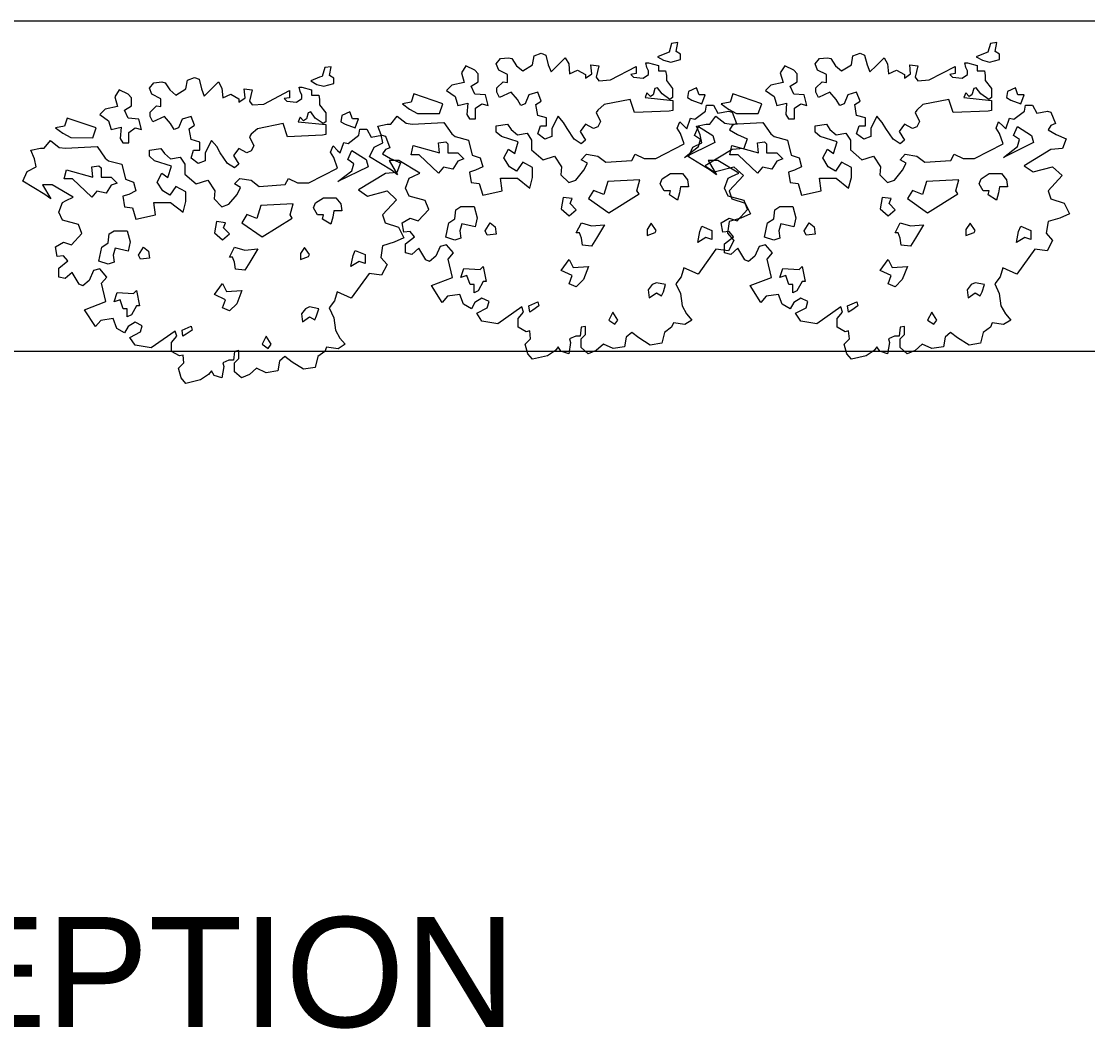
# Model space of a CAD drawing. Header units: millimetres. Extents: x 3079 to 579737, y 1565 to 1161826.
# Drawn here: x 104069 to 106006, y 926375 to 928205 of the extents above; entities that cross this region are included whole.
import ezdxf

# ---------------------------------------------------------------- set-up
doc = ezdxf.new("R2010")
doc.units = ezdxf.units.MM
doc.layers.add('IG-Area', color=250, linetype='Continuous', lineweight=30)
doc.layers.add('partition', color=253, linetype='Continuous', lineweight=5)
doc.layers.add('TREES', color=72, linetype='Continuous', lineweight=5, transparency=0.05)
doc.styles.get("Standard").update_dxf_attribs({"font": 'arial.ttf'})

msp = doc.modelspace()

# ---------------------------------------------------------------- linework, layer by layer
at = {"layer": 'partition'}
for p, q in [((107161.2, 928204.8), (100488.1, 928204.8)), ((107161.2, 927604.8), (101088.1, 927604.8))]:
    msp.add_line(p, q, dxfattribs=at)
at = {"layer": 'TREES'}
for p, q in [((104939.3, 928137.1), (104953.8, 928138.7)), ((104953.8, 928138.7), (104960.1, 928137.1)), ((104997.4, 928125.8), (105000.4, 928142)), ((105000.4, 928142), (105013.3, 928146.7)), ((105013.3, 928146.7), (105021.5, 928143.6)), ((105021.5, 928143.6), (105026.2, 928125.8)), ((105042.4, 928124.2), (105056.9, 928138.7)), ((105056.9, 928138.7), (105063.2, 928127.5)), ((105518.8, 928137.1), (105533.3, 928138.7)), ((105533.3, 928138.7), (105539.6, 928137.1)), ((105576.9, 928125.8), (105579.9, 928142)), ((105579.9, 928142), (105592.8, 928146.7)), ((105592.8, 928146.7), (105601, 928143.6)), ((105601, 928143.6), (105605.7, 928125.8)), ((105621.9, 928124.2), (105636.4, 928138.7)), ((105636.4, 928138.7), (105642.7, 928127.5)), ((104931.4, 928127.5), (104939.3, 928137.1)), ((104936, 928116.2), (104931.4, 928127.5)), ((104960.1, 928137.1), (104968.4, 928124.2)), ((104968.4, 928124.2), (104979.6, 928114.6)), ((104979.6, 928114.6), (104997.4, 928125.8)), ((105026.2, 928125.8), (105031.1, 928112.9)), ((105031.1, 928112.9), (105042.4, 928124.2)), ((105063.2, 928127.5), (105064.8, 928109.6)), ((105103.5, 928125.8), (105118, 928124.2)), ((105105.1, 928109.6), (105103.5, 928125.8)), ((105118, 928124.2), (105113.4, 928103.3)), ((105139.1, 928098.4), (105185.9, 928122.8)), ((105185.9, 928122.8), (105185.9, 928109.9)), ((105205.4, 928121.2), (105203.7, 928129.1)), ((105203.7, 928129.1), (105208.4, 928129.1)), ((105208.4, 928114.6), (105205.4, 928121.2)), ((105208.4, 928129.1), (105226.2, 928124.5)), ((105226.2, 928124.5), (105226.2, 928114.6)), ((105510.9, 928127.5), (105518.8, 928137.1)), ((105515.5, 928116.2), (105510.9, 928127.5)), ((105539.6, 928137.1), (105547.9, 928124.2)), ((105547.9, 928124.2), (105559.1, 928114.6)), ((105559.1, 928114.6), (105576.9, 928125.8)), ((105605.7, 928125.8), (105610.6, 928112.9)), ((105610.6, 928112.9), (105621.9, 928124.2)), ((105642.7, 928127.5), (105644.3, 928109.6)), ((105683, 928125.8), (105697.5, 928124.2)), ((105684.6, 928109.6), (105683, 928125.8)), ((105697.5, 928124.2), (105692.9, 928103.3)), ((105718.6, 928098.4), (105765.4, 928122.8)), ((105765.4, 928122.8), (105765.4, 928109.9)), ((105784.9, 928121.2), (105783.2, 928129.1)), ((105783.2, 928129.1), (105787.9, 928129.1)), ((105787.9, 928114.6), (105784.9, 928121.2)), ((105787.9, 928129.1), (105805.7, 928124.5)), ((105805.7, 928124.5), (105805.7, 928114.6)), ((104370.3, 928098.2), (104383.2, 928102.8)), ((104383.2, 928102.8), (104391.4, 928099.8)), ((104391.4, 928099.8), (104396.1, 928082)), ((104952.2, 928108), (104936, 928116.2)), ((104952.2, 928093.7), (104952.2, 928108)), ((105064.8, 928109.6), (105079.4, 928116.2)), ((105079.4, 928116.2), (105093.9, 928108)), ((105093.9, 928101.7), (105105.1, 928109.6)), ((105093.9, 928108), (105093.9, 928101.7)), ((105113.4, 928103.3), (105118, 928096.8)), ((105185.9, 928109.9), (105176.3, 928108.3)), ((105176.3, 928108.3), (105181.2, 928103.3)), ((105181.2, 928103.3), (105198.8, 928101.7)), ((105198.8, 928101.7), (105208.4, 928108.3)), ((105208.4, 928108.3), (105208.4, 928114.6)), ((105226.2, 928114.6), (105239.1, 928114.6)), ((105239.1, 928114.6), (105240.7, 928106.6)), ((105240.7, 928106.6), (105240.7, 928097)), ((105531.7, 928108), (105515.5, 928116.2)), ((105531.7, 928093.7), (105531.7, 928108)), ((105644.3, 928109.6), (105658.9, 928116.2)), ((105658.9, 928116.2), (105673.4, 928108)), ((105673.4, 928101.7), (105684.6, 928109.6)), ((105673.4, 928108), (105673.4, 928101.7)), ((105692.9, 928103.3), (105697.5, 928096.8)), ((105765.4, 928109.9), (105755.8, 928108.3)), ((105755.8, 928108.3), (105760.7, 928103.3)), ((105760.7, 928103.3), (105778.3, 928101.7)), ((105778.3, 928101.7), (105787.9, 928108.3)), ((105787.9, 928108.3), (105787.9, 928114.6)), ((105805.7, 928114.6), (105818.6, 928114.6)), ((105818.6, 928114.6), (105820.2, 928106.6)), ((105820.2, 928106.6), (105820.2, 928097)), ((104301.2, 928083.6), (104309.2, 928093.2)), ((104305.9, 928072.4), (104301.2, 928083.6)), ((104309.2, 928093.2), (104323.7, 928094.9)), ((104323.7, 928094.9), (104330, 928093.2)), ((104330, 928093.2), (104338.2, 928080.4)), ((104338.2, 928080.4), (104349.5, 928070.8)), ((104349.5, 928070.8), (104367.3, 928082)), ((104367.3, 928082), (104370.3, 928098.2)), ((104396.1, 928082), (104401, 928069.1)), ((104401, 928069.1), (104412.2, 928080.4)), ((104412.2, 928080.4), (104426.8, 928094.9)), ((104426.8, 928094.9), (104433.1, 928083.6)), ((104433.1, 928083.6), (104434.7, 928065.8)), ((104473.4, 928082), (104487.9, 928080.4)), ((104475, 928065.8), (104473.4, 928082)), ((104487.9, 928080.4), (104483.2, 928059.5)), ((104575.2, 928077.3), (104573.6, 928085.3)), ((104573.6, 928085.3), (104578.2, 928085.3)), ((104578.2, 928085.3), (104596.1, 928080.6)), ((104596.1, 928080.6), (104596.1, 928070.8)), ((104932.7, 928083.9), (104944.2, 928095.1)), ((104932.7, 928075.9), (104932.7, 928083.9)), ((104944.2, 928095.1), (104952.2, 928093.7)), ((105118, 928096.8), (105139.1, 928098.4)), ((105219.9, 928082.5), (105216.6, 928071.3)), ((105224.5, 928084.1), (105219.9, 928082.5)), ((105232.8, 928072.9), (105224.5, 928084.1)), ((105240.7, 928097), (105251.9, 928082.5)), ((105251.9, 928082.5), (105251.9, 928066.3)), ((105512.2, 928083.9), (105523.7, 928095.1)), ((105512.2, 928075.9), (105512.2, 928083.9)), ((105523.7, 928095.1), (105531.7, 928093.7)), ((105697.5, 928096.8), (105718.6, 928098.4)), ((105799.4, 928082.5), (105796.1, 928071.3)), ((105804, 928084.1), (105799.4, 928082.5)), ((105812.3, 928072.9), (105804, 928084.1)), ((105820.2, 928097), (105831.4, 928082.5)), ((105831.4, 928082.5), (105831.4, 928066.3)), ((104322.1, 928064.2), (104305.9, 928072.4)), ((104322.1, 928049.9), (104322.1, 928064.2)), ((104434.7, 928065.8), (104449.2, 928072.4)), ((104449.2, 928072.4), (104463.8, 928064.2)), ((104463.8, 928057.9), (104475, 928065.8)), ((104463.8, 928064.2), (104463.8, 928057.9)), ((104509, 928054.6), (104555.8, 928079)), ((104555.8, 928066.1), (104546.2, 928064.5)), ((104546.2, 928064.5), (104551.1, 928059.5)), ((104555.8, 928079), (104555.8, 928066.1)), ((104568.6, 928057.9), (104578.2, 928064.5)), ((104578.2, 928070.8), (104575.2, 928077.3)), ((104578.2, 928064.5), (104578.2, 928070.8)), ((104596.1, 928070.8), (104608.9, 928070.8)), ((104608.9, 928070.8), (104610.6, 928062.8)), ((104610.6, 928062.8), (104610.6, 928053.2)), ((104937.7, 928066.3), (104932.7, 928075.9)), ((104958.5, 928075.9), (104937.7, 928066.3)), ((104970, 928063), (104958.5, 928075.9)), ((104976.3, 928051.8), (104970, 928063)), ((104990.8, 928071), (104984.3, 928055.1)), ((105007, 928075.9), (104990.8, 928071)), ((105013.3, 928059.7), (105007, 928075.9)), ((105174.7, 928063), (105127.6, 928053.4)), ((105182.6, 928038.9), (105174.7, 928063)), ((105205.4, 928074.6), (105202.1, 928066.3)), ((105202.1, 928066.3), (105252.2, 928060.9)), ((105211.7, 928068), (105205.4, 928074.6)), ((105216.6, 928071.3), (105211.7, 928068)), ((105247, 928063), (105232.8, 928072.9)), ((105251.9, 928066.3), (105247, 928063)), ((105252.2, 928060.9), (105252.2, 928043.1)), ((105517.2, 928066.3), (105512.2, 928075.9)), ((105538, 928075.9), (105517.2, 928066.3)), ((105549.5, 928063), (105538, 928075.9)), ((105555.8, 928051.8), (105549.5, 928063)), ((105570.3, 928071), (105563.8, 928055.1)), ((105586.5, 928075.9), (105570.3, 928071)), ((105592.8, 928059.7), (105586.5, 928075.9)), ((105754.2, 928063), (105707.1, 928053.4)), ((105762.1, 928038.9), (105754.2, 928063)), ((105784.9, 928074.6), (105781.6, 928066.3)), ((105781.6, 928066.3), (105831.7, 928060.9)), ((105791.2, 928068), (105784.9, 928074.6)), ((105796.1, 928071.3), (105791.2, 928068)), ((105826.5, 928063), (105812.3, 928072.9)), ((105831.4, 928066.3), (105826.5, 928063)), ((105831.7, 928060.9), (105831.7, 928043.1)), ((104302.6, 928040), (104314.1, 928051.3)), ((104314.1, 928051.3), (104322.1, 928049.9)), ((104483.2, 928059.5), (104487.9, 928052.9)), ((104487.9, 928052.9), (104509, 928054.6)), ((104551.1, 928059.5), (104568.6, 928057.9)), ((104610.6, 928053.2), (104621.8, 928038.7)), ((104984.3, 928055.1), (104976.3, 928051.8)), ((105003.7, 928053.4), (105013.3, 928059.7)), ((105007, 928034), (105003.7, 928053.4)), ((105116.4, 928043.6), (105113.4, 928038.9)), ((105127.6, 928053.4), (105116.4, 928043.6)), ((105245.9, 928041.5), (105182.6, 928038.9)), ((105252.2, 928043.1), (105245.9, 928041.5)), ((105292.5, 928026.9), (105312, 928041.5)), ((105312, 928041.5), (105313.6, 928052.7)), ((105313.6, 928052.7), (105326.5, 928052.7)), ((105326.5, 928052.7), (105334.4, 928038.2)), ((105334.4, 928038.2), (105353.9, 928041.5)), ((105353.9, 928041.5), (105360.2, 928039.8)), ((105563.8, 928055.1), (105555.8, 928051.8)), ((105583.2, 928053.4), (105592.8, 928059.7)), ((105586.5, 928034), (105583.2, 928053.4)), ((105695.9, 928043.6), (105692.9, 928038.9)), ((105707.1, 928053.4), (105695.9, 928043.6)), ((105825.4, 928041.5), (105762.1, 928038.9)), ((105831.7, 928043.1), (105825.4, 928041.5)), ((105872, 928026.9), (105891.5, 928041.5)), ((105891.5, 928041.5), (105893.1, 928052.7)), ((105893.1, 928052.7), (105906, 928052.7)), ((105906, 928052.7), (105913.9, 928038.2)), ((105913.9, 928038.2), (105933.4, 928041.5)), ((105933.4, 928041.5), (105939.7, 928039.8)), ((104302.6, 928032.1), (104302.6, 928040)), ((104307.5, 928022.5), (104302.6, 928032.1)), ((104328.4, 928032.1), (104307.5, 928022.5)), ((104339.9, 928019.2), (104328.4, 928032.1)), ((104360.7, 928027.2), (104354.1, 928011.3)), ((104376.9, 928032.1), (104360.7, 928027.2)), ((104383.2, 928015.9), (104376.9, 928032.1)), ((104575.2, 928030.7), (104571.9, 928022.5)), ((104571.9, 928022.5), (104622.1, 928017.1)), ((104581.5, 928024.1), (104575.2, 928030.7)), ((104586.5, 928027.4), (104581.5, 928024.1)), ((104589.7, 928038.7), (104586.5, 928027.4)), ((104594.4, 928040.3), (104589.7, 928038.7)), ((104602.6, 928029.1), (104594.4, 928040.3)), ((104616.9, 928019.2), (104602.6, 928029.1)), ((104621.8, 928022.5), (104616.9, 928019.2)), ((104621.8, 928038.7), (104621.8, 928022.5)), ((104740.2, 928017.9), (104751.4, 928032.5)), ((104751.4, 928032.5), (104767.6, 928019.6)), ((105023.2, 928029.3), (105007, 928034)), ((105023.2, 928014.8), (105023.2, 928029.3)), ((105044, 928032.3), (105032.8, 928009.8)), ((105053.6, 928021.1), (105044, 928032.3)), ((105113.4, 928038.9), (105121.3, 928022.7)), ((105121.3, 928022.7), (105116.4, 928013.1)), ((105260.4, 928010.8), (105265.1, 928022.3)), ((105265.1, 928022.3), (105273.3, 928014.1)), ((105277.9, 928009.5), (105284.6, 928028.6)), ((105284.6, 928028.6), (105292.5, 928026.9)), ((105319.7, 928017.9), (105330.9, 928032.5)), ((105330.9, 928032.5), (105347.1, 928019.6)), ((105360.2, 928039.8), (105368.2, 928019)), ((105602.7, 928029.3), (105586.5, 928034)), ((105602.7, 928014.8), (105602.7, 928029.3)), ((105623.5, 928032.3), (105612.3, 928009.8)), ((105633.1, 928021.1), (105623.5, 928032.3)), ((105692.9, 928038.9), (105700.8, 928022.7)), ((105700.8, 928022.7), (105695.9, 928013.1)), ((105839.9, 928010.8), (105844.6, 928022.3)), ((105844.6, 928022.3), (105852.8, 928014.1)), ((105857.4, 928009.5), (105864.1, 928028.6)), ((105864.1, 928028.6), (105872, 928026.9)), ((105939.7, 928039.8), (105947.7, 928019)), ((104346.2, 928008), (104339.9, 928019.2)), ((104354.1, 928011.3), (104346.2, 928008)), ((104373.6, 928009.6), (104383.2, 928015.9)), ((104376.9, 927990.1), (104373.6, 928009.6)), ((104497.5, 928009.6), (104486.2, 927999.7)), ((104544.5, 928019.2), (104497.5, 928009.6)), ((104552.5, 927995.1), (104544.5, 928019.2)), ((104622.1, 928017.1), (104622.1, 927999.3)), ((104681.8, 927997.7), (104683.5, 928008.9)), ((104683.5, 928008.9), (104696.4, 928008.9)), ((104696.4, 928008.9), (104704.3, 927994.4)), ((104716.1, 928014.6), (104733.6, 928017.9)), ((104722.4, 927998.7), (104716.1, 928014.6)), ((104733.6, 928017.9), (104740.2, 928017.9)), ((104767.6, 928019.6), (104778.8, 928017.9)), ((104778.8, 928017.9), (104836.3, 928021.1)), ((104836.3, 928021.1), (104850.8, 928000.2)), ((104931.4, 928014.8), (104952.2, 928017.8)), ((104931.4, 928003.5), (104931.4, 928014.8)), ((104941, 927995.3), (104931.4, 928003.5)), ((104952.2, 928017.8), (104958.5, 928008.2)), ((104958.5, 928008.2), (104970, 927998.6)), ((105007, 928000.2), (105011.7, 928014.8)), ((105011.7, 928014.8), (105023.2, 928014.8)), ((105032.8, 928009.8), (105032.8, 927995.3)), ((105060.2, 928009.8), (105053.6, 928021.1)), ((105073.1, 927990.6), (105060.2, 928009.8)), ((105093.9, 928017.8), (105084.3, 928004.9)), ((105084.3, 928004.9), (105093.9, 927989)), ((105108.4, 928009.8), (105093.9, 928017.8)), ((105116.4, 928013.1), (105108.4, 928009.8)), ((105266.7, 928001.2), (105260.4, 928010.8)), ((105273.3, 928014.1), (105277.9, 928009.5)), ((105295.6, 928014.6), (105313.1, 928017.9)), ((105301.9, 927998.7), (105295.6, 928014.6)), ((105313.1, 928017.9), (105319.7, 928017.9)), ((105347.1, 928019.6), (105358.3, 928017.9)), ((105360.2, 928015.7), (105355.3, 928007.8)), ((105355.3, 928007.8), (105369.8, 927999.5)), ((105358.3, 928017.9), (105415.8, 928021.1)), ((105368.2, 928019), (105360.2, 928015.7)), ((105415.8, 928021.1), (105430.3, 928000.2)), ((105510.9, 928014.8), (105531.7, 928017.8)), ((105510.9, 928003.5), (105510.9, 928014.8)), ((105520.5, 927995.3), (105510.9, 928003.5)), ((105531.7, 928017.8), (105538, 928008.2)), ((105538, 928008.2), (105549.5, 927998.6)), ((105586.5, 928000.2), (105591.2, 928014.8)), ((105591.2, 928014.8), (105602.7, 928014.8)), ((105612.3, 928009.8), (105612.3, 927995.3)), ((105639.7, 928009.8), (105633.1, 928021.1)), ((105652.6, 927990.6), (105639.7, 928009.8)), ((105673.4, 928017.8), (105663.8, 928004.9)), ((105663.8, 928004.9), (105673.4, 927989)), ((105687.9, 928009.8), (105673.4, 928017.8)), ((105695.9, 928013.1), (105687.9, 928009.8)), ((105846.2, 928001.2), (105839.9, 928010.8)), ((105852.8, 928014.1), (105857.4, 928009.5)), ((105939.7, 928015.7), (105934.8, 928007.8)), ((105934.8, 928007.8), (105949.3, 927999.5)), ((105947.7, 928019), (105939.7, 928015.7)), ((104110, 927974.1), (104121.3, 927988.6)), ((104121.3, 927988.6), (104137.5, 927975.7)), ((104393.1, 927985.5), (104376.9, 927990.1)), ((104393.1, 927970.9), (104393.1, 927985.5)), ((104413.9, 927988.5), (104402.6, 927966)), ((104423.5, 927977.3), (104413.9, 927988.5)), ((104486.2, 927999.7), (104483.2, 927995.1)), ((104483.2, 927995.1), (104491.2, 927978.9)), ((104615.8, 927997.7), (104552.5, 927995.1)), ((104622.1, 927999.3), (104615.8, 927997.7)), ((104647.8, 927965.6), (104654.4, 927984.8)), ((104654.4, 927984.8), (104662.4, 927983.1)), ((104662.4, 927983.1), (104681.8, 927997.7)), ((104704.3, 927994.4), (104723.8, 927997.7)), ((104709.5, 927976), (104725.7, 927984.2)), ((104725.7, 927984.2), (104722.4, 927998.7)), ((104723.8, 927997.7), (104730.1, 927996)), ((104730.1, 927996), (104738, 927975.2)), ((104850.8, 928000.2), (104857.1, 927995.3)), ((104857.1, 927995.3), (104881.2, 927989)), ((104881.2, 927989), (104887.8, 927961.6)), ((104971.4, 927985.7), (104941, 927995.3)), ((104965.1, 927964.9), (104971.4, 927985.7)), ((104970, 927998.6), (104987.6, 928001.9)), ((104987.6, 928001.9), (104995.8, 927989)), ((104995.8, 927989), (104995.8, 927971.2)), ((105019.9, 927990.6), (105007, 928000.2)), ((105032.8, 927995.3), (105019.9, 927990.6)), ((105086, 927982.4), (105073.1, 927990.6)), ((105093.9, 927989), (105086, 927982.4)), ((105273.3, 927982), (105266.7, 928001.2)), ((105289, 927976), (105305.2, 927984.2)), ((105305.2, 927984.2), (105301.9, 927998.7)), ((105369.8, 927999.5), (105387.6, 927991.6)), ((105387.6, 927991.6), (105381.3, 927973.8)), ((105430.3, 928000.2), (105436.6, 927995.3)), ((105436.6, 927995.3), (105460.7, 927989)), ((105460.7, 927989), (105467.3, 927961.6)), ((105550.9, 927985.7), (105520.5, 927995.3)), ((105544.6, 927964.9), (105550.9, 927985.7)), ((105549.5, 927998.6), (105567.1, 928001.9)), ((105567.1, 928001.9), (105575.3, 927989)), ((105575.3, 927989), (105575.3, 927971.2)), ((105599.4, 927990.6), (105586.5, 928000.2)), ((105612.3, 927995.3), (105599.4, 927990.6)), ((105665.4, 927982.4), (105652.6, 927990.6)), ((105673.4, 927989), (105665.4, 927982.4)), ((105852.8, 927982), (105846.2, 928001.2)), ((105949.3, 927999.5), (105967.1, 927991.6)), ((105967.1, 927991.6), (105960.8, 927973.8)), ((104085.9, 927970.8), (104103.5, 927974.1)), ((104092.2, 927954.9), (104085.9, 927970.8)), ((104103.5, 927974.1), (104110, 927974.1)), ((104137.5, 927975.7), (104148.7, 927974.1)), ((104148.7, 927974.1), (104206.1, 927977.3)), ((104206.1, 927977.3), (104220.7, 927956.4)), ((104301.2, 927970.9), (104322.1, 927974)), ((104301.2, 927959.7), (104301.2, 927970.9)), ((104322.1, 927974), (104328.4, 927964.4)), ((104328.4, 927964.4), (104339.9, 927954.8)), ((104376.9, 927956.4), (104381.5, 927970.9)), ((104381.5, 927970.9), (104393.1, 927970.9)), ((104402.6, 927966), (104402.6, 927951.5)), ((104430.1, 927966), (104423.5, 927977.3)), ((104442.9, 927946.8), (104430.1, 927966)), ((104463.8, 927974), (104454.2, 927961.1)), ((104478.3, 927966), (104463.8, 927974)), ((104486.2, 927969.3), (104478.3, 927966)), ((104491.2, 927978.9), (104486.2, 927969.3)), ((104630.3, 927966.9), (104635, 927978.5)), ((104636.6, 927957.4), (104630.3, 927966.9)), ((104635, 927978.5), (104643.2, 927970.2)), ((104643.2, 927970.2), (104647.8, 927965.6)), ((104701.5, 927958.4), (104709.5, 927976)), ((104730.1, 927971.9), (104725.1, 927963.9)), ((104738, 927975.2), (104730.1, 927971.9)), ((104945.6, 927956.6), (104953.8, 927972.8)), ((104953.8, 927972.8), (104965.1, 927964.9)), ((104995.8, 927971.2), (105016.6, 927953.4)), ((105221.3, 927955.3), (105273.3, 927982)), ((105281, 927958.4), (105289, 927976)), ((105360.2, 927972.1), (105311.4, 927942.4)), ((105381.3, 927973.8), (105360.2, 927972.1)), ((105525.1, 927956.6), (105533.3, 927972.8)), ((105533.3, 927972.8), (105544.6, 927964.9)), ((105575.3, 927971.2), (105596.1, 927953.4)), ((105800.8, 927955.3), (105852.8, 927982)), ((105939.7, 927972.1), (105890.9, 927942.4)), ((105960.8, 927973.8), (105939.7, 927972.1)), ((104095.5, 927940.4), (104092.2, 927954.9)), ((104220.7, 927956.4), (104227, 927951.5)), ((104227, 927951.5), (104251.1, 927945.2)), ((104251.1, 927945.2), (104257.7, 927917.8)), ((104310.8, 927951.5), (104301.2, 927959.7)), ((104341.2, 927941.9), (104310.8, 927951.5)), ((104339.9, 927954.8), (104357.4, 927958.1)), ((104357.4, 927958.1), (104365.6, 927945.2)), ((104365.6, 927945.2), (104365.6, 927927.3)), ((104389.8, 927946.8), (104376.9, 927956.4)), ((104402.6, 927951.5), (104389.8, 927946.8)), ((104455.8, 927938.6), (104442.9, 927946.8)), ((104454.2, 927961.1), (104463.8, 927945.2)), ((104463.8, 927945.2), (104455.8, 927938.6)), ((104643.2, 927938.2), (104636.6, 927957.4)), ((104741.2, 927934.2), (104701.5, 927958.4)), ((104725.1, 927963.9), (104739.7, 927955.7)), ((104736.9, 927951.8), (104752.4, 927926.2)), ((104754.7, 927951.8), (104736.9, 927951.8)), ((104739.7, 927955.7), (104757.5, 927947.8)), ((104757.5, 927947.8), (104751.2, 927929.9)), ((104792.7, 927929.2), (104754.7, 927951.8)), ((104887.8, 927961.6), (104902.3, 927956.6)), ((104902.3, 927956.6), (104907, 927940.5)), ((104955.5, 927940.5), (104945.6, 927956.6)), ((104979.6, 927948.7), (104968.4, 927932.5)), ((104997.4, 927939.1), (104979.6, 927948.7)), ((105016.6, 927953.4), (105037.4, 927959.9)), ((105037.4, 927959.9), (105050.3, 927940.5)), ((105086, 927953.4), (105095.5, 927963.2)), ((105097.2, 927947), (105086, 927953.4)), ((105090.6, 927934.2), (105097.2, 927947)), ((105095.5, 927963.2), (105116.4, 927959.9)), ((105116.4, 927959.9), (105130.9, 927948.7)), ((105130.9, 927948.7), (105177.9, 927952)), ((105177.9, 927952), (105184.3, 927963.2)), ((105184.3, 927963.2), (105200.4, 927955.3)), ((105200.4, 927955.3), (105221.3, 927955.3)), ((105320.6, 927934.2), (105281, 927958.4)), ((105316.4, 927951.8), (105331.9, 927926.2)), ((105334.2, 927951.8), (105316.4, 927951.8)), ((105372.2, 927929.2), (105334.2, 927951.8)), ((105467.3, 927961.6), (105481.8, 927956.6)), ((105481.8, 927956.6), (105486.5, 927940.5)), ((105535, 927940.5), (105525.1, 927956.6)), ((105559.1, 927948.7), (105547.9, 927932.5)), ((105576.9, 927939.1), (105559.1, 927948.7)), ((105596.1, 927953.4), (105616.9, 927959.9)), ((105616.9, 927959.9), (105629.8, 927940.5)), ((105665.4, 927953.4), (105675, 927963.2)), ((105676.7, 927947), (105665.4, 927953.4)), ((105670.1, 927934.2), (105676.7, 927947)), ((105675, 927963.2), (105695.9, 927959.9)), ((105695.9, 927959.9), (105710.4, 927948.7)), ((105710.4, 927948.7), (105757.4, 927952)), ((105757.4, 927952), (105763.7, 927963.2)), ((105763.7, 927963.2), (105779.9, 927955.3)), ((105779.9, 927955.3), (105800.8, 927955.3)), ((104071.4, 927914.6), (104079.3, 927932.2)), ((104079.3, 927932.2), (104095.5, 927940.4)), ((104315.5, 927912.8), (104323.7, 927929)), ((104323.7, 927929), (104334.9, 927921)), ((104334.9, 927921), (104341.2, 927941.9)), ((104365.6, 927927.3), (104386.5, 927909.5)), ((104591.1, 927911.5), (104643.2, 927938.2)), ((104730.1, 927928.3), (104681.3, 927898.6)), ((104751.2, 927929.9), (104730.1, 927928.3)), ((104752.4, 927926.2), (104741.2, 927934.2)), ((104779.8, 927922.9), (104792.7, 927929.2)), ((104894.1, 927934.2), (104882.9, 927930.9)), ((104882.9, 927930.9), (104886.1, 927911.7)), ((104907, 927940.5), (104894.1, 927934.2)), ((104968.4, 927932.5), (104955.5, 927940.5)), ((104997.4, 927921.3), (104997.4, 927939.1)), ((105050.3, 927940.5), (105048.9, 927926.2)), ((105048.9, 927926.2), (105063.2, 927911.7)), ((105076.1, 927916.3), (105090.6, 927934.2)), ((105311.4, 927942.4), (105327.6, 927931.1)), ((105331.9, 927926.2), (105320.6, 927934.2)), ((105327.6, 927931.1), (105363.2, 927940.7)), ((105359.3, 927922.9), (105372.2, 927929.2)), ((105363.2, 927940.7), (105380.8, 927924.6)), ((105473.6, 927934.2), (105462.4, 927930.9)), ((105462.4, 927930.9), (105465.6, 927911.7)), ((105486.5, 927940.5), (105473.6, 927934.2)), ((105547.9, 927932.5), (105535, 927940.5)), ((105576.9, 927921.3), (105576.9, 927939.1)), ((105629.8, 927940.5), (105628.4, 927926.2)), ((105628.4, 927926.2), (105642.7, 927911.7)), ((105655.6, 927916.3), (105670.1, 927934.2)), ((105890.9, 927942.4), (105907.1, 927931.1)), ((105907.1, 927931.1), (105942.7, 927940.7)), ((105942.7, 927940.7), (105960.3, 927924.6)), ((104111, 927890.3), (104071.4, 927914.6)), ((104106.8, 927908), (104122.3, 927882.4)), ((104124.6, 927908), (104106.8, 927908)), ((104162.5, 927885.4), (104124.6, 927908)), ((104257.7, 927917.8), (104272.2, 927912.8)), ((104272.2, 927912.8), (104276.8, 927896.6)), ((104325.4, 927896.6), (104315.5, 927912.8)), ((104386.5, 927909.5), (104407.3, 927916.1)), ((104407.3, 927916.1), (104420.2, 927896.6)), ((104455.8, 927909.5), (104465.4, 927919.4)), ((104467.1, 927903.2), (104455.8, 927909.5)), ((104465.4, 927919.4), (104486.2, 927916.1)), ((104486.2, 927916.1), (104500.8, 927904.9)), ((104500.8, 927904.9), (104547.8, 927908.2)), ((104547.8, 927908.2), (104554.1, 927919.4)), ((104554.1, 927919.4), (104570.3, 927911.5)), ((104570.3, 927911.5), (104591.1, 927911.5)), ((104766.9, 927901.8), (104773.5, 927919.6)), ((104773.5, 927919.6), (104779.8, 927922.9)), ((104886.1, 927911.7), (104900.7, 927910)), ((104900.7, 927910), (104907, 927888.9)), ((104939.3, 927919.6), (104970, 927919.6)), ((104942.6, 927897.1), (104939.3, 927919.6)), ((104970, 927919.6), (104992.5, 927901.8)), ((104992.5, 927901.8), (104997.4, 927921.3)), ((105063.2, 927911.7), (105076.1, 927916.3)), ((105346.4, 927901.8), (105353, 927919.6)), ((105353, 927919.6), (105359.3, 927922.9)), ((105380.8, 927924.6), (105355, 927897.1)), ((105465.6, 927911.7), (105480.2, 927910)), ((105480.2, 927910), (105486.5, 927888.9)), ((105518.8, 927919.6), (105549.5, 927919.6)), ((105522.1, 927897.1), (105518.8, 927919.6)), ((105549.5, 927919.6), (105572, 927901.8)), ((105572, 927901.8), (105576.9, 927921.3)), ((105642.7, 927911.7), (105655.6, 927916.3)), ((105960.3, 927924.6), (105934.5, 927897.1)), ((104122.3, 927882.4), (104111, 927890.3)), ((104264, 927890.3), (104252.7, 927887)), ((104252.7, 927887), (104256, 927867.8)), ((104276.8, 927896.6), (104264, 927890.3)), ((104338.2, 927888.7), (104325.4, 927896.6)), ((104349.5, 927904.9), (104338.2, 927888.7)), ((104367.3, 927895.3), (104349.5, 927904.9)), ((104367.3, 927877.4), (104367.3, 927895.3)), ((104420.2, 927896.6), (104418.8, 927882.4)), ((104445.9, 927872.5), (104460.5, 927890.3)), ((104460.5, 927890.3), (104467.1, 927903.2)), ((104681.3, 927898.6), (104697.5, 927887.3)), ((104697.5, 927887.3), (104733.1, 927896.9)), ((104733.1, 927896.9), (104750.6, 927880.7)), ((104773.5, 927887.3), (104766.9, 927901.8)), ((104802.5, 927879.3), (104773.5, 927887.3)), ((104907, 927888.9), (104942.6, 927897.1)), ((105353, 927887.3), (105346.4, 927901.8)), ((105382, 927879.3), (105353, 927887.3)), ((105355, 927897.1), (105359.9, 927882.6)), ((105486.5, 927888.9), (105522.1, 927897.1)), ((105934.5, 927897.1), (105939.4, 927882.6)), ((104136.8, 927858), (104143.4, 927875.8)), ((104143.4, 927875.8), (104149.7, 927879.1)), ((104149.7, 927879.1), (104162.5, 927885.4)), ((104256, 927867.8), (104270.5, 927866.2)), ((104309.2, 927875.8), (104339.9, 927875.8)), ((104312.5, 927853.3), (104309.2, 927875.8)), ((104339.9, 927875.8), (104362.4, 927858)), ((104362.4, 927858), (104367.3, 927877.4)), ((104418.8, 927882.4), (104433.1, 927867.8)), ((104433.1, 927867.8), (104445.9, 927872.5)), ((104750.6, 927880.7), (104724.9, 927853.3)), ((104808.8, 927863.1), (104802.5, 927879.3)), ((105359.9, 927882.6), (105384.1, 927874.7)), ((105388.3, 927863.1), (105382, 927879.3)), ((105384.1, 927874.7), (105393.7, 927855.2)), ((105939.4, 927882.6), (105963.6, 927874.7)), ((105963.6, 927874.7), (105973.1, 927855.2)), ((104143.4, 927843.4), (104136.8, 927858)), ((104270.5, 927866.2), (104276.8, 927845.1)), ((104276.8, 927845.1), (104312.5, 927853.3)), ((104724.9, 927853.3), (104729.8, 927838.8)), ((104789.7, 927842.3), (104808.8, 927863.1)), ((105369.2, 927842.3), (105388.3, 927863.1)), ((105393.7, 927855.2), (105376.1, 927847.2)), ((105973.1, 927855.2), (105955.6, 927847.2)), ((104172.4, 927835.5), (104143.4, 927843.4)), ((104178.7, 927819.3), (104172.4, 927835.5)), ((104729.8, 927838.8), (104753.9, 927830.8)), ((104753.9, 927830.8), (104763.5, 927811.4)), ((104760.6, 927839), (104775.1, 927847.2)), ((104763.9, 927821.5), (104760.6, 927839)), ((104775.1, 927847.2), (104789.7, 927842.3)), ((105340.1, 927839), (105354.6, 927847.2)), ((105343.4, 927821.5), (105340.1, 927839)), ((105355, 927840.9), (105351.7, 927819.8)), ((105354.6, 927847.2), (105369.2, 927842.3)), ((105376.1, 927847.2), (105355, 927840.9)), ((105934.5, 927840.9), (105931.2, 927819.8)), ((105955.6, 927847.2), (105934.5, 927840.9)), ((104159.5, 927798.5), (104178.7, 927819.3)), ((104763.5, 927811.4), (104746, 927803.4)), ((104775.1, 927822.8), (104763.9, 927821.5)), ((104766.9, 927800.3), (104783.1, 927813.2)), ((104783.1, 927813.2), (104775.1, 927822.8)), ((105354.6, 927822.8), (105343.4, 927821.5)), ((105346.4, 927800.3), (105362.6, 927813.2)), ((105351.7, 927819.8), (105363.2, 927806.9)), ((105362.6, 927813.2), (105354.6, 927822.8)), ((105931.2, 927819.8), (105942.7, 927806.9)), ((104130.5, 927795.2), (104145, 927803.4)), ((104133.8, 927777.6), (104130.5, 927795.2)), ((104145, 927803.4), (104159.5, 927798.5)), ((104724.9, 927797.1), (104721.6, 927776)), ((104746, 927803.4), (104724.9, 927797.1)), ((104766.9, 927784.2), (104766.9, 927800.3)), ((104791, 927792.4), (104778.2, 927781.2)), ((104803.9, 927771.3), (104791, 927792.4)), ((104829.7, 927795.7), (104821.7, 927777.9)), ((104841.2, 927798.7), (104829.7, 927795.7)), ((104854.1, 927784.2), (104841.2, 927798.7)), ((105330.9, 927790.8), (105298.4, 927745.5)), ((105353.4, 927787.7), (105330.9, 927790.8)), ((105346.4, 927784.2), (105346.4, 927800.3)), ((105363.2, 927806.9), (105353.4, 927787.7)), ((105370.5, 927792.4), (105357.7, 927781.2)), ((105383.4, 927771.3), (105370.5, 927792.4)), ((105409.2, 927795.7), (105401.2, 927777.9)), ((105420.7, 927798.7), (105409.2, 927795.7)), ((105433.6, 927784.2), (105420.7, 927798.7)), ((105910.4, 927790.8), (105877.9, 927745.5)), ((105932.9, 927787.7), (105910.4, 927790.8)), ((105942.7, 927806.9), (105932.9, 927787.7)), ((104145, 927779), (104133.8, 927777.6)), ((104153, 927769.4), (104145, 927779)), ((104721.6, 927776), (104733.1, 927763.1)), ((104778.2, 927781.2), (104766.9, 927784.2)), ((104810.5, 927768.3), (104803.9, 927771.3)), ((104821.7, 927777.9), (104810.5, 927768.3)), ((104844.2, 927772.9), (104854.1, 927784.2)), ((104852.2, 927739.5), (104844.2, 927772.9)), ((105357.7, 927781.2), (105346.4, 927784.2)), ((105390, 927768.3), (105383.4, 927771.3)), ((105401.2, 927777.9), (105390, 927768.3)), ((105423.7, 927772.9), (105433.6, 927784.2)), ((105431.7, 927739.5), (105423.7, 927772.9)), ((104136.8, 927756.5), (104153, 927769.4)), ((104136.8, 927740.3), (104136.8, 927756.5)), ((104199.5, 927751.9), (104191.6, 927734)), ((104211.1, 927754.9), (104199.5, 927751.9)), ((104223.9, 927740.3), (104211.1, 927754.9)), ((104733.1, 927763.1), (104723.2, 927743.9)), ((105272.6, 927757), (105267.9, 927740.8)), ((105298.4, 927745.5), (105272.6, 927757)), ((105852.1, 927757), (105847.4, 927740.8)), ((105877.9, 927745.5), (105852.1, 927757)), ((104148, 927737.3), (104136.8, 927740.3)), ((104160.9, 927748.6), (104148, 927737.3)), ((104173.8, 927727.5), (104160.9, 927748.6)), ((104191.6, 927734), (104180.4, 927724.4)), ((104214.1, 927729.1), (104223.9, 927740.3)), ((104700.8, 927746.9), (104668.2, 927701.7)), ((104723.2, 927743.9), (104700.8, 927746.9)), ((104813.8, 927724.7), (104852.2, 927739.5)), ((105267.9, 927740.8), (105258.1, 927728)), ((105393.3, 927724.7), (105431.7, 927739.5)), ((105847.4, 927740.8), (105837.6, 927728)), ((104180.4, 927724.4), (104173.8, 927727.5)), ((104222, 927695.7), (104214.1, 927729.1)), ((104642.5, 927713.2), (104637.8, 927697)), ((104668.2, 927701.7), (104642.5, 927713.2)), ((104833.2, 927694), (104813.8, 927724.7)), ((105258.1, 927728), (105266.3, 927710.1)), ((105412.7, 927694), (105393.3, 927724.7)), ((105837.6, 927728), (105845.8, 927710.1)), ((104183.6, 927680.8), (104222, 927695.7)), ((104637.8, 927697), (104627.9, 927684.1)), ((104842.8, 927705.2), (104833.2, 927694)), ((104865.3, 927708.5), (104842.8, 927705.2)), ((104871.9, 927690.7), (104865.3, 927708.5)), ((104892.7, 927694), (104886.4, 927682.7)), ((104905.6, 927701.9), (104892.7, 927694)), ((104918.5, 927695.6), (104905.6, 927701.9)), ((104915.2, 927684.4), (104918.5, 927695.6)), ((105266.3, 927710.1), (105269.3, 927687.7)), ((105422.3, 927705.2), (105412.7, 927694)), ((105444.8, 927708.5), (105422.3, 927705.2)), ((105451.4, 927690.7), (105444.8, 927708.5)), ((105472.2, 927694), (105465.9, 927682.7)), ((105485.1, 927701.9), (105472.2, 927694)), ((105498, 927695.6), (105485.1, 927701.9)), ((105494.7, 927684.4), (105498, 927695.6)), ((105845.8, 927710.1), (105848.8, 927687.7)), ((104203.1, 927650.1), (104183.6, 927680.8)), ((104627.9, 927684.1), (104636.2, 927666.3)), ((104886.4, 927682.7), (104871.9, 927690.7)), ((104896, 927674.5), (104915.2, 927684.4)), ((104905.6, 927660.2), (104896, 927674.5)), ((104978, 927686), (104934.7, 927655.3)), ((104971.4, 927665.2), (104981.2, 927676.4)), ((104981.2, 927676.4), (104978, 927686)), ((105269.3, 927687.7), (105277.5, 927673.1)), ((105465.9, 927682.7), (105451.4, 927690.7)), ((105475.5, 927674.5), (105494.7, 927684.4)), ((105485.1, 927660.2), (105475.5, 927674.5)), ((105557.5, 927686), (105514.2, 927655.3)), ((105550.9, 927665.2), (105560.7, 927676.4)), ((105560.7, 927676.4), (105557.5, 927686)), ((105848.8, 927687.7), (105857, 927673.1)), ((104212.7, 927661.4), (104203.1, 927650.1)), ((104235.2, 927664.7), (104212.7, 927661.4)), ((104241.8, 927646.8), (104235.2, 927664.7)), ((104275.5, 927658.1), (104262.6, 927650.1)), ((104288.3, 927651.8), (104275.5, 927658.1)), ((104636.2, 927666.3), (104639.2, 927643.8)), ((104934.7, 927655.3), (104905.6, 927660.2)), ((104971.4, 927649), (104971.4, 927665.2)), ((105253.4, 927656.9), (105250.1, 927649)), ((105274.2, 927653.9), (105253.4, 927656.9)), ((105287.1, 927661.9), (105274.2, 927653.9)), ((105277.5, 927673.1), (105287.1, 927661.9)), ((105514.2, 927655.3), (105485.1, 927660.2)), ((105550.9, 927649), (105550.9, 927665.2)), ((105832.9, 927656.9), (105829.6, 927649)), ((105853.7, 927653.9), (105832.9, 927656.9)), ((105866.6, 927661.9), (105853.7, 927653.9)), ((105857, 927673.1), (105866.6, 927661.9)), ((104256.3, 927638.9), (104241.8, 927646.8)), ((104262.6, 927650.1), (104256.3, 927638.9)), ((104265.9, 927630.7), (104285.1, 927640.5)), ((104285.1, 927640.5), (104288.3, 927651.8)), ((104347.8, 927642.2), (104304.5, 927611.5)), ((104351.1, 927632.6), (104347.8, 927642.2)), ((104639.2, 927643.8), (104647.4, 927629.3)), ((104985.9, 927641), (104971.4, 927649)), ((104992.5, 927642.4), (104985.9, 927641)), ((104994.1, 927628.2), (104992.5, 927642.4)), ((105086, 927649), (105084.3, 927632.8)), ((105093.9, 927650.6), (105086, 927649)), ((105086, 927628.2), (105093.9, 927636.1)), ((105093.9, 927636.1), (105093.9, 927650.6)), ((105177.8, 927639.4), (105167.9, 927631.2)), ((105190.7, 927629.5), (105177.8, 927639.4)), ((105237.2, 927639.4), (105232.3, 927619.9)), ((105250.1, 927649), (105237.2, 927639.4)), ((105565.4, 927641), (105550.9, 927649)), ((105572, 927642.4), (105565.4, 927641)), ((105573.6, 927628.2), (105572, 927642.4)), ((105665.4, 927649), (105663.8, 927632.8)), ((105673.4, 927650.6), (105665.4, 927649)), ((105665.4, 927628.2), (105673.4, 927636.1)), ((105673.4, 927636.1), (105673.4, 927650.6)), ((105757.3, 927639.4), (105747.4, 927631.2)), ((105770.1, 927629.5), (105757.3, 927639.4)), ((105816.7, 927639.4), (105811.8, 927619.9)), ((105829.6, 927649), (105816.7, 927639.4)), ((104275.5, 927616.4), (104265.9, 927630.7)), ((104304.5, 927611.5), (104275.5, 927616.4)), ((104341.2, 927621.3), (104351.1, 927632.6)), ((104341.2, 927605.2), (104341.2, 927621.3)), ((104657, 927618.1), (104644.1, 927610.1)), ((104647.4, 927629.3), (104657, 927618.1)), ((104984.3, 927618.3), (104994.1, 927628.2)), ((104989.2, 927600.7), (104984.3, 927618.3)), ((105066.5, 927621.6), (105063.2, 927600.7)), ((105076.1, 927632.8), (105064.8, 927628.2)), ((105064.8, 927628.2), (105066.5, 927621.6)), ((105084.3, 927632.8), (105076.1, 927632.8)), ((105086, 927612), (105086, 927628.2)), ((105126.2, 927618.3), (105113.4, 927607)), ((105143.8, 927610.3), (105126.2, 927618.3)), ((105167.9, 927631.2), (105164.9, 927613.6)), ((105211.5, 927616.6), (105190.7, 927629.5)), ((105232.3, 927619.9), (105211.5, 927616.6)), ((105563.8, 927618.3), (105573.6, 927628.2)), ((105568.7, 927600.7), (105563.8, 927618.3)), ((105646, 927621.6), (105642.7, 927600.7)), ((105655.6, 927632.8), (105644.3, 927628.2)), ((105644.3, 927628.2), (105646, 927621.6)), ((105663.8, 927632.8), (105655.6, 927632.8)), ((105665.4, 927612), (105665.4, 927628.2)), ((105705.7, 927618.3), (105692.9, 927607)), ((105723.3, 927610.3), (105705.7, 927618.3)), ((105747.4, 927631.2), (105744.4, 927613.6)), ((105791, 927616.6), (105770.1, 927629.5)), ((105811.8, 927619.9), (105791, 927616.6)), ((104355.8, 927597.2), (104341.2, 927605.2)), ((104362.4, 927598.6), (104355.8, 927597.2)), ((104364, 927584.3), (104362.4, 927598.6)), ((104455.8, 927605.2), (104454.2, 927589)), ((104463.8, 927606.8), (104455.8, 927605.2)), ((104463.8, 927592.3), (104463.8, 927606.8)), ((104620, 927605.2), (104607.1, 927595.6)), ((104623.3, 927613.1), (104620, 927605.2)), ((104644.1, 927610.1), (104623.3, 927613.1)), ((104997.4, 927590.9), (104989.2, 927600.7)), ((105024.6, 927597.4), (104997.4, 927590.9)), ((105039.1, 927607), (105024.6, 927597.4)), ((105044, 927613.6), (105039.1, 927607)), ((105048.9, 927605.4), (105044, 927613.6)), ((105063.2, 927600.7), (105048.9, 927605.4)), ((105098.8, 927600.7), (105086, 927612)), ((105113.4, 927607), (105098.8, 927600.7)), ((105164.9, 927613.6), (105143.8, 927610.3)), ((105576.9, 927590.9), (105568.7, 927600.7)), ((105604.1, 927597.4), (105576.9, 927590.9)), ((105618.6, 927607), (105604.1, 927597.4)), ((105623.5, 927613.6), (105618.6, 927607)), ((105628.4, 927605.4), (105623.5, 927613.6)), ((105642.7, 927600.7), (105628.4, 927605.4)), ((105678.3, 927600.7), (105665.4, 927612)), ((105692.9, 927607), (105678.3, 927600.7)), ((105744.4, 927613.6), (105723.3, 927610.3)), ((104354.1, 927574.5), (104364, 927584.3)), ((104436.4, 927577.7), (104433.1, 927556.9)), ((104445.9, 927589), (104434.7, 927584.3)), ((104434.7, 927584.3), (104436.4, 927577.7)), ((104454.2, 927589), (104445.9, 927589)), ((104455.8, 927584.3), (104463.8, 927592.3)), ((104455.8, 927568.2), (104455.8, 927584.3)), ((104537.8, 927587.3), (104534.8, 927569.8)), ((104547.6, 927595.6), (104537.8, 927587.3)), ((104560.5, 927585.7), (104547.6, 927595.6)), ((104581.3, 927572.8), (104560.5, 927585.7)), ((104607.1, 927595.6), (104602.2, 927576.1)), ((104359.1, 927556.9), (104354.1, 927574.5)), ((104408.9, 927563.2), (104394.4, 927553.6)), ((104413.9, 927569.8), (104408.9, 927563.2)), ((104418.8, 927561.6), (104413.9, 927569.8)), ((104433.1, 927556.9), (104418.8, 927561.6)), ((104468.7, 927556.9), (104455.8, 927568.2)), ((104483.2, 927563.2), (104468.7, 927556.9)), ((104496.1, 927574.5), (104483.2, 927563.2)), ((104513.6, 927566.5), (104496.1, 927574.5)), ((104534.8, 927569.8), (104513.6, 927566.5)), ((104602.2, 927576.1), (104581.3, 927572.8)), ((104367.3, 927547), (104359.1, 927556.9)), ((104394.4, 927553.6), (104367.3, 927547))]:
    msp.add_line(p, q, dxfattribs=at)
for points in [[(105235.8, 928134.1), (105248.7, 928130.8), (105266.5, 928135.7), (105266.5, 928145.3), (105258.5, 928150.2), (105261.5, 928166.1), (105250.3, 928164.8), (105245.6, 928148.6), (105240.7, 928146.9), (105224.5, 928140.4)], [(105815.3, 928134.1), (105828.2, 928130.8), (105846, 928135.7), (105846, 928145.3), (105838, 928150.2), (105841, 928166.1), (105829.8, 928164.8), (105825.1, 928148.6), (105820.2, 928146.9), (105804, 928140.4)], [(104605.6, 928090.2), (104618.5, 928086.9), (104636.3, 928091.9), (104636.3, 928101.5), (104628.4, 928106.4), (104631.4, 928122.3), (104620.2, 928120.9), (104615.5, 928104.8), (104610.6, 928103.1), (104594.4, 928096.5)], [(104878.2, 928035.6), (104882.9, 928027.7), (104894.1, 928027.7), (104894.1, 928046.9), (104905.6, 928055.1), (104916.8, 928051.8), (104911.9, 928071), (104892.7, 928072.6), (104886.1, 928087.2), (104899, 928095.1), (104899, 928109.6), (104892.7, 928116.2), (104876.5, 928124.2), (104868.3, 928111.3), (104873.3, 928093.7), (104850.8, 928088.8), (104841.2, 928079.2), (104857.1, 928068), (104862, 928051.8), (104879.8, 928056.4)], [(105457.7, 928035.6), (105462.4, 928027.7), (105473.6, 928027.7), (105473.6, 928046.9), (105485.1, 928055.1), (105496.3, 928051.8), (105491.4, 928071), (105472.2, 928072.6), (105465.6, 928087.2), (105478.5, 928095.1), (105478.5, 928109.6), (105472.2, 928116.2), (105456, 928124.2), (105447.8, 928111.3), (105452.8, 928093.7), (105430.3, 928088.8), (105420.7, 928079.2), (105436.6, 928068), (105441.5, 928051.8), (105459.3, 928056.4)], [(104248.1, 927991.8), (104252.7, 927983.8), (104264, 927983.8), (104264, 928003), (104275.5, 928011.3), (104286.7, 928008), (104281.8, 928027.2), (104262.6, 928028.8), (104256, 928043.3), (104268.9, 928051.3), (104268.9, 928065.8), (104262.6, 928072.4), (104246.4, 928080.4), (104238.2, 928067.5), (104243.1, 928049.9), (104220.7, 928045), (104211.1, 928035.4), (104227, 928024.1), (104231.9, 928008), (104249.7, 928012.6)], [(105287.3, 928061.7), (105305.1, 928055.1), (105311.4, 928071.3), (105300.2, 928071.3), (105295.5, 928084.1), (105281, 928077.6), (105279.4, 928066.3)], [(105866.8, 928061.7), (105884.6, 928055.1), (105890.9, 928071.3), (105879.7, 928071.3), (105875, 928084.1), (105860.5, 928077.6), (105858.9, 928066.3)], [(104788.4, 928037.4), (104828.3, 928037.3), (104834.6, 928055.1), (104782.1, 928072.8), (104777.2, 928058.2), (104761, 928054.9), (104773.9, 928045.3)], [(105367.9, 928037.4), (105407.8, 928037.3), (105414.1, 928055.1), (105361.6, 928072.8), (105356.7, 928058.2), (105340.5, 928054.9), (105353.4, 928045.3)], [(104158.3, 927993.6), (104198.2, 927993.4), (104204.5, 928011.3), (104152, 928028.9), (104147, 928014.4), (104130.9, 928011.1), (104143.8, 928001.5)], [(104657.2, 928017.8), (104675, 928011.3), (104681.3, 928027.4), (104670.1, 928027.4), (104665.4, 928040.3), (104650.9, 928033.7), (104649.2, 928022.5)], [(105325, 927997.3), (105328.7, 927984.5), (105273.8, 927957.6), (105299.2, 927977.1), (105302.9, 927990), (105291.9, 927997.3), (105299.2, 928013.9)], [(105904.5, 927997.3), (105908.2, 927984.5), (105853.3, 927957.6), (105878.7, 927977.1), (105882.4, 927990), (105871.4, 927997.3), (105878.7, 928013.9)], [(104861.8, 927951), (104852.6, 927936.2), (104836, 927939.9), (104826.8, 927928.9), (104791.5, 927962.5), (104776.8, 927962.5), (104780.4, 927979.1), (104828.7, 927965.7), (104826.8, 927984.1), (104839.7, 927986), (104843.4, 927982.3), (104843.4, 927965.7), (104861.8, 927965.7), (104872.8, 927954.7)], [(105441.3, 927951), (105432.1, 927936.2), (105415.5, 927939.9), (105406.3, 927928.9), (105371, 927962.5), (105356.3, 927962.5), (105359.9, 927979.1), (105408.2, 927965.7), (105406.3, 927984.1), (105419.2, 927986), (105422.9, 927982.3), (105422.9, 927965.7), (105441.3, 927965.7), (105452.3, 927954.7)], [(104694.9, 927953.5), (104698.6, 927940.6), (104643.7, 927913.7), (104669.1, 927933.3), (104672.8, 927946.2), (104661.8, 927953.5), (104669.1, 927970.1)], [(104231.7, 927907.1), (104222.5, 927892.4), (104205.9, 927896.1), (104196.7, 927885.1), (104161.3, 927918.7), (104146.6, 927918.7), (104150.3, 927935.3), (104198.5, 927921.9), (104196.7, 927940.3), (104209.6, 927942.1), (104213.3, 927938.4), (104213.3, 927921.9), (104231.7, 927921.9), (104242.7, 927910.8)], [(105248, 927896.8), (105237, 927896.8), (105229.6, 927909.7), (105233.3, 927918.9), (105248, 927928.1), (105270.1, 927928.1), (105279.3, 927917.1), (105281.2, 927904.2), (105266.4, 927904.2), (105264.6, 927893.1), (105260.9, 927880.2), (105246.2, 927889.4)], [(105827.5, 927896.8), (105816.5, 927896.8), (105809.1, 927909.7), (105812.8, 927918.9), (105827.5, 927928.1), (105849.6, 927928.1), (105858.8, 927917.1), (105860.7, 927904.2), (105845.9, 927904.2), (105844.1, 927893.1), (105840.4, 927880.2), (105825.7, 927889.4)], [(105108.4, 927897.6), (105099.2, 927882.9), (105136, 927857.1), (105191, 927891.3), (105187.3, 927896.8), (105192.8, 927917.1), (105134.2, 927914.1), (105126.8, 927890.2)], [(105687.9, 927897.6), (105678.7, 927882.9), (105715.5, 927857.1), (105770.5, 927891.3), (105766.8, 927896.8), (105772.3, 927917.1), (105713.7, 927914.1), (105706.3, 927890.2)], [(104478.3, 927853.8), (104469.1, 927839), (104505.9, 927813.3), (104560.9, 927847.5), (104557.2, 927853), (104562.7, 927873.2), (104504, 927870.3), (104496.7, 927846.4)], [(104617.9, 927853), (104606.9, 927853), (104599.5, 927865.9), (104603.2, 927875.1), (104617.9, 927884.3), (104640, 927884.3), (104649.2, 927873.2), (104651, 927860.3), (104636.3, 927860.3), (104634.5, 927849.3), (104630.8, 927836.4), (104616.1, 927845.6)], [(104896.8, 927847.9), (104893.1, 927831.3), (104869.2, 927836.8), (104865.5, 927823.9), (104867.3, 927811.1), (104856.3, 927807.4), (104839.7, 927812.9), (104845.2, 927838.7), (104856.3, 927846), (104858.1, 927862.6), (104867.3, 927868.1), (104891.2, 927868.1)], [(105053.2, 927884.7), (105049.5, 927864.4), (105064.2, 927851.6), (105077.1, 927862.6), (105066.1, 927873.6), (105069.7, 927882.9)], [(105476.3, 927847.9), (105472.6, 927831.3), (105448.7, 927836.8), (105445, 927823.9), (105446.8, 927811.1), (105435.8, 927807.4), (105419.2, 927812.9), (105424.7, 927838.7), (105435.8, 927846), (105437.6, 927862.6), (105446.8, 927868.1), (105470.7, 927868.1)], [(105632.7, 927884.7), (105629, 927864.4), (105643.7, 927851.6), (105656.6, 927862.6), (105645.6, 927873.6), (105649.2, 927882.9)], [(104423, 927840.9), (104419.4, 927820.6), (104434.1, 927807.7), (104447, 927818.8), (104435.9, 927829.8), (104439.6, 927839)], [(104929.9, 927831.3), (104931.7, 927818.4), (104915.2, 927816.6), (104911.5, 927823.9), (104920.7, 927838.7)], [(105113.9, 927811.1), (105104.7, 927796.3), (105088.1, 927798.2), (105086.3, 927811.1), (105082.6, 927820.3), (105077.1, 927820.3), (105086.3, 927838.7), (105104.7, 927833.1), (105128.6, 927835)], [(105220.4, 927821.3), (105222.3, 927825), (105213.1, 927837.9), (105205.7, 927826.8), (105205.7, 927815.8)], [(105323.5, 927825), (105323.5, 927808.4), (105312.5, 927812.1), (105297.7, 927802.9), (105301.4, 927823.2), (105305.1, 927832.4)], [(105509.4, 927831.3), (105511.2, 927818.4), (105494.7, 927816.6), (105491, 927823.9), (105500.2, 927838.7)], [(105693.4, 927811.1), (105684.2, 927796.3), (105667.6, 927798.2), (105665.8, 927811.1), (105662.1, 927820.3), (105656.6, 927820.3), (105665.8, 927838.7), (105684.2, 927833.1), (105708.1, 927835)], [(105799.9, 927821.3), (105801.8, 927825), (105792.6, 927837.9), (105785.2, 927826.8), (105785.2, 927815.8)], [(105903, 927825), (105903, 927808.4), (105891.9, 927812.1), (105877.2, 927802.9), (105880.9, 927823.2), (105884.6, 927832.4)], [(104266.6, 927804), (104262.9, 927787.5), (104239, 927793), (104235.3, 927780.1), (104237.2, 927767.2), (104226.1, 927763.5), (104209.6, 927769.1), (104215.1, 927794.8), (104226.1, 927802.2), (104228, 927818.8), (104237.2, 927824.3), (104261.1, 927824.3)], [(104299.7, 927787.5), (104301.6, 927774.6), (104285, 927772.8), (104281.3, 927780.1), (104290.5, 927794.8)], [(104483.8, 927767.2), (104474.6, 927752.5), (104458, 927754.3), (104456.2, 927767.2), (104452.5, 927776.4), (104447, 927776.4), (104456.2, 927794.8), (104474.6, 927789.3), (104498.5, 927791.2)], [(104590.3, 927777.5), (104592.1, 927781.2), (104582.9, 927794.1), (104575.6, 927783), (104575.6, 927772)], [(104693.4, 927781.2), (104693.4, 927764.6), (104682.3, 927768.3), (104667.6, 927759.1), (104671.3, 927779.3), (104675, 927788.5)], [(105090, 927735.6), (105077.1, 927722.7), (105064.2, 927728.2), (105069.7, 927742.9), (105049.5, 927752.1), (105064.2, 927772.4), (105071.6, 927757.7), (105099.2, 927759.5)], [(105669.5, 927735.6), (105656.6, 927722.7), (105643.7, 927728.2), (105649.2, 927742.9), (105629, 927752.1), (105643.7, 927772.4), (105651.1, 927757.7), (105678.7, 927759.5)], [(104898.6, 927715.3), (104891.2, 927711.6), (104891.2, 927726.4), (104883.9, 927726.4), (104878.4, 927742.9), (104867.3, 927739.3), (104872.8, 927755.8), (104902.3, 927754), (104907.8, 927759.5), (104913.3, 927731.9), (104907.8, 927731.9)], [(105478.1, 927715.3), (105470.7, 927711.6), (105470.7, 927726.4), (105463.4, 927726.4), (105457.9, 927742.9), (105446.8, 927739.3), (105452.3, 927755.8), (105481.8, 927754), (105487.3, 927759.5), (105492.8, 927731.9), (105487.3, 927731.9)], [(104268.5, 927671.5), (104261.1, 927667.8), (104261.1, 927682.5), (104253.7, 927682.5), (104248.2, 927699.1), (104237.2, 927695.4), (104242.7, 927712), (104272.1, 927710.2), (104277.7, 927715.7), (104283.2, 927688.1), (104277.7, 927688.1)], [(104459.9, 927691.7), (104447, 927678.9), (104434.1, 927684.4), (104439.6, 927699.1), (104419.4, 927708.3), (104434.1, 927728.6), (104441.5, 927713.8), (104469.1, 927715.7)], [(105207.8, 927717.2), (105209.6, 927702.4), (105222.5, 927711.6), (105231.7, 927706.1), (105235.4, 927713.5), (105239.1, 927726.4), (105222.5, 927730), (105215.1, 927726.4)], [(105787.3, 927717.2), (105789.1, 927702.4), (105802, 927711.6), (105811.2, 927706.1), (105814.9, 927713.5), (105818.6, 927726.4), (105802, 927730), (105794.6, 927726.4)], [(104998, 927680.3), (104992.5, 927676.7), (104990.6, 927687.7), (105007.2, 927695.1), (105009, 927687.7)], [(105577.5, 927680.3), (105572, 927676.7), (105570.1, 927687.7), (105586.7, 927695.1), (105588.5, 927687.7)], [(104577.6, 927673.3), (104579.5, 927658.6), (104592.4, 927667.8), (104601.6, 927662.3), (104605.2, 927669.7), (104608.9, 927682.5), (104592.4, 927686.2), (104585, 927682.5)], [(105136, 927661.9), (105147, 927654.6), (105152.6, 927661.9), (105143.4, 927676.7)], [(105715.5, 927661.9), (105726.5, 927654.6), (105732.1, 927661.9), (105722.9, 927676.7)], [(104367.8, 927636.5), (104362.3, 927632.8), (104360.5, 927643.9), (104377, 927651.2), (104378.9, 927643.9)], [(104505.9, 927618.1), (104516.9, 927610.7), (104522.4, 927618.1), (104513.2, 927632.8)]]:
    msp.add_lwpolyline(points, close=True, dxfattribs=at)

# ---------------------------------------------------------------- texts
at = {"layer": 'IG-Area', "insert": (103337.4, 926577.6), "char_height": 200, "attachment_point": 1}
msp.add_mtext_dynamic_manual_height_columns('RECEPTION', width=38356.189, gutter_width=12.5, heights=[0], dxfattribs=at)

doc.saveas('drawing.dxf')
